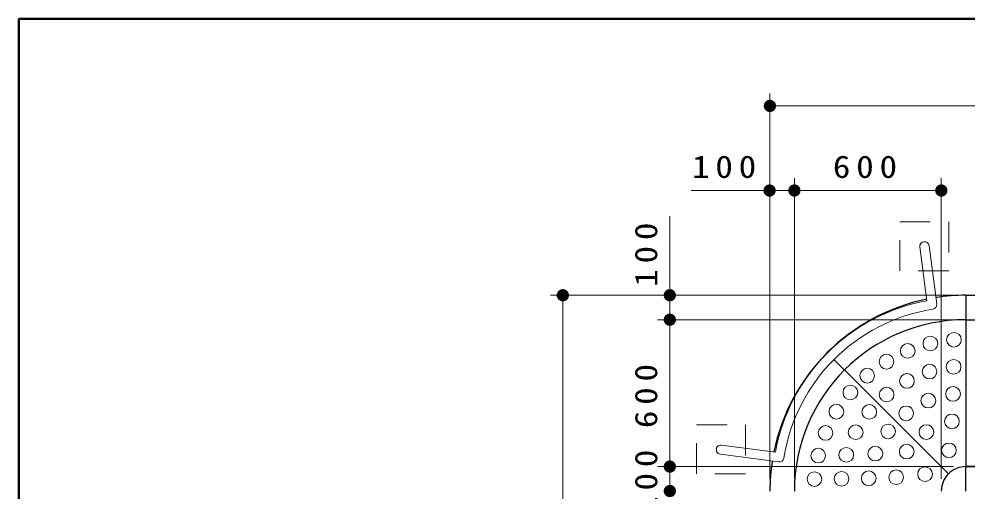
# Model space of a CAD drawing. Units: millimetres on the paper, scale 1:50. Extents: x -365 to 0, y -5 to 257.
# Drawn here: x -365 to -287.6, y 218.4 to 257 of the extents above; entities that cross this region are included whole.
import ezdxf

# ---------------------------------------------------------------- set-up
doc = ezdxf.new("R2010")
doc.units = ezdxf.units.MM
doc.linetypes.add('USER1', pattern=[4.5, 2.5, -2])
doc.layers.add('LY_1', color=7, linetype='Continuous', lineweight=13)
doc.layers.add('LY_2', color=7, linetype='Continuous', lineweight=13)
doc.styles.add('ＭＳ ゴシック', font='')
doc.styles.get('ＭＳ ゴシック').set_extended_font_data('MS Gothic')

# ---------------------------------------------------------------- blocks, each defined once
blk = doc.blocks.new('filled_dot')
at = {"color": 0, "linetype": 'Continuous', "lineweight": -2, "const_width": 1.25}
blk.add_lwpolyline([(-0.625, 0, 1), (0.625, 0, 1)], format="xyb", close=True, dxfattribs=at)

msp = doc.modelspace()

# ---------------------------------------------------------------- linework, layer by layer
at = {"layer": 'LY_1'}
for p, q in [((-303.663, 219.421), (-303.663, 250.895)), ((-303.663, 249.895), (-211.663, 249.895)), ((-301.663, 219.421), (-301.663, 243.978)), ((-289.663, 219.421), (-289.663, 243.978)), ((-310.085, 242.978), (-301.663, 242.978)), ((-301.663, 242.978), (-289.663, 242.978)), ((-311.838, 232.421), (-311.838, 240.891)), ((-290.84, 233.971), (-291.42, 238.372)), ((-290.039, 233.707), (-290.666, 238.471)), ((-288.663, 234.421), (-321.579, 234.421)), ((-320.579, 178.421), (-320.579, 234.421)), ((-288.663, 232.421), (-312.838, 232.421)), ((-311.838, 220.421), (-311.838, 232.421)), ((-303.213, 221.599), (-307.613, 222.178)), ((-302.954, 220.798), (-307.713, 221.425)), ((-288.663, 220.421), (-312.838, 220.421)), ((-311.838, 218.421), (-311.838, 220.421))]:
    msp.add_line(p, q, dxfattribs=at)
at = {"layer": 'LY_1', "linetype": 'USER1'}
for p, q in [((-293.063, 236.421), (-293.063, 240.421)), ((-293.063, 240.421), (-289.063, 240.421)), ((-289.063, 240.421), (-289.063, 236.421)), ((-289.063, 236.421), (-293.063, 236.421)), ((-309.663, 219.821), (-309.663, 223.821)), ((-309.663, 223.821), (-305.663, 223.821)), ((-305.663, 223.821), (-305.663, 219.821)), ((-305.663, 219.821), (-309.663, 219.821))]:
    msp.add_line(p, q, dxfattribs=at)
at = {"layer": 'LY_1', "lineweight": 25}
for p, q in [((-287.663, 234.421), (-287.663, 232.421)), ((-287.663, 234.421), (-285.338, 234.421)), ((-287.663, 234.421), (-287.663, 232.421)), ((-287.663, 232.421), (-263.663, 232.421)), ((-287.663, 232.421), (-287.663, 220.421)), ((-287.663, 232.421), (-275.663, 232.421)), ((-297.582, 228.309), (-298.436, 229.162)), ((-289.077, 219.836), (-297.566, 228.325)), ((-287.663, 220.421), (-275.663, 220.421)), ((-287.663, 218.421), (-287.663, 220.421)), ((-275.663, 220.421), (-287.663, 220.421)), ((-287.663, 218.421), (-287.663, 220.421))]:
    msp.add_line(p, q, dxfattribs=at)
at = {"layer": 'LY_1', "color": 150}
for centre in [(-290.558, 230.479), (-288.636, 230.783), (-292.408, 229.877), (-294.142, 228.994), (-295.716, 227.85), (-290.624, 228.182), (-288.663, 228.572), (-292.471, 227.417), (-297.092, 226.474), (-294.134, 226.306), (-288.707, 226.353), (-290.725, 225.812), (-298.236, 224.9), (-295.548, 224.892), (-292.533, 224.768), (-288.795, 224.11), (-296.659, 223.23), (-294.01, 223.291), (-290.885, 223.244), (-299.119, 223.167), (-289.041, 221.747), (-299.72, 221.316), (-297.424, 221.382), (-295.054, 221.483), (-292.486, 221.644), (-300.025, 219.394), (-297.814, 219.421), (-295.595, 219.466), (-293.352, 219.553), (-290.989, 219.799)]:
    msp.add_circle(centre, 0.6, dxfattribs=at)
at = {"layer": 'LY_1'}
for centre, radius, start, end in [((-291.043, 238.421), 0.38, 7.49997, 187.49997), ((-288.082, 218.84), 15.38, 100.33239, 169.66756), ((-288.082, 218.84), 14.62, 98.98936, 171.04833), ((-290.416, 233.658), 0.38, 277.49997, 7.49997), ((-307.663, 221.801), 0.38, 82.49997, 262.49997), ((-302.899, 221.174), 0.38, 261.77415, 351.04832)]:
    msp.add_arc(centre, radius, start, end, dxfattribs=at)
at = {"layer": 'LY_1', "lineweight": 25}
for radius, start, end in [(16, 101.5165, 168.48344), (16, 89.99997, 98.79177), (14, 89.99997, 179.99997), (16, 171.20817, 179.99997), (2, 90, 180.00002)]:
    msp.add_arc((-287.663, 218.421), radius, start, end, dxfattribs=at)
at = {"layer": 'LY_2', "lineweight": 50}
for p, q in [((-365, 257), (-365, 0)), ((0, 257), (-365, 257))]:
    msp.add_line(p, q, dxfattribs=at)

# ---------------------------------------------------------------- block references
at = {"layer": 'LY_1', "xscale": 0.4, "yscale": 0.4}
for p in [(-303.663, 249.895), (-303.691, 242.978), (-301.663, 242.978)]:
    msp.add_blockref('filled_dot', p, dxfattribs=at)
for p, rotation in [((-301.663, 242.978), 180), ((-289.663, 242.978), 180), ((-320.579, 234.421), 270), ((-311.838, 234.421), 270), ((-311.838, 232.421), 90), ((-311.838, 232.421), 270), ((-311.838, 220.421), 90), ((-311.838, 220.421), 270), ((-311.838, 218.421), 90), ((-311.838, 218.421), 270)]:
    msp.add_blockref('filled_dot', p, dxfattribs=dict(at, rotation=rotation))

# ---------------------------------------------------------------- texts
at = {"layer": 'LY_1', "char_height": 1.833, "attachment_point": 8, "style": 'ＭＳ ゴシック'}
for s, insert in [('\\T1.33;\\W1.15;100', (-307.169, 243.978)), ('\\T1.33;\\W1.15;600', (-295.663, 243.978))]:
    msp.add_mtext(s, dxfattribs=dict(at, insert=insert))
at = {"layer": 'LY_1', "char_height": 1.833, "attachment_point": 8, "rotation": 90, "style": 'ＭＳ ゴシック'}
for s, insert in [('\\T1.33;\\W1.15;100', (-312.838, 237.974)), ('\\T1.33;\\W1.15;600', (-312.838, 226.421)), ('\\T1.33;\\W1.15;100', (-312.838, 219.421))]:
    msp.add_mtext(s, dxfattribs=dict(at, insert=insert))

doc.saveas('drawing.dxf')
